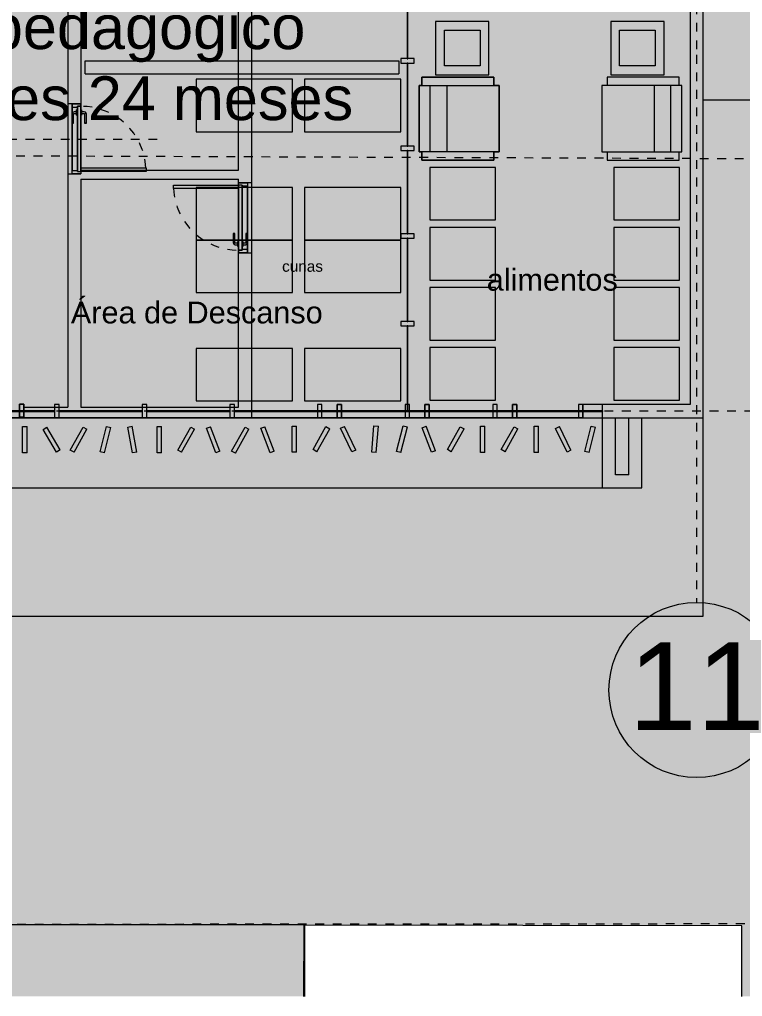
# Model space of a CAD drawing. Header units: metres. Extents: x -11.7 to 73.2, y 41.7 to 99.3.
# Drawn here: x 46.66 to 54.91, y 41.66 to 52.81 of the extents above; entities that cross this region are included whole.
import ezdxf

# ---------------------------------------------------------------- set-up
doc = ezdxf.new("R2010")
doc.units = ezdxf.units.M
for name, pattern in [('Dash dot', [0.015875, 0.00635, -0.004763, 0, -0.004763]), ('LineaDiscontinua-1_5mm', [0.003, 0.0015, -0.0015]), ('LíneaDeRejilla', [0.021, 0.012, -0.003, 0.003, -0.003]), ('Oculto', [0.006, 0.004, -0.002]), ('Overhead', [0.004, 0.0025, -0.0015])]:
    doc.linetypes.add(name, pattern=pattern)
for name, color, linetype, lineweight in [('A-DETL', 3, 'Continuous', 5), ('A-DETL-3', 151, 'Continuous', 5), ('A-DETL-GENF', 92, 'Continuous', 5), ('A-DETL-LNOC', 90, 'Oculto', 5), ('A-FLOR-PROY', 1, 'Overhead', 5), ('A-GLAZ-CURT', 52, 'Continuous', 9), ('A-GLAZ-CWMG', 51, 'Continuous', 13), ('A-MURO', 113, 'Continuous', 9), ('A-MURO-ACHU', 111, 'Continuous', 9), ('A-PISO', 51, 'Continuous', 9), ('A-PISO-ACHU', 8, 'Continuous', 9), ('A-PUER', 31, 'Continuous', 5), ('A-PUER-MARC', 31, 'Continuous', 5), ('A-TEXT-NOTA', 2, 'Continuous', 5), ('A-VENT-CORT', 52, 'Continuous', 5), ('A-VENT-CORT-MARC', 51, 'Continuous', 5), ('A-WALL', 113, 'Continuous', 18), ('I-MOBI', 30, 'Continuous', 5), ('S-REJI', 1, 'Continuous', 5), ('S-REJI-IDEN', 1, 'Continuous', 5)]:
    doc.layers.add(name, color=color, linetype=linetype, lineweight=lineweight)
doc.styles.add('Arial', font='arial.ttf', dxfattribs={"height": 0.5})
doc.styles.add('Arial_2', font='arial.ttf', dxfattribs={"height": 1})
doc.styles.add('Arial_3', font='arial.ttf', dxfattribs={"height": 0.25})
doc.styles.add('Arial_6', font='arial.ttf', dxfattribs={"height": 0.125})

# ---------------------------------------------------------------- blocks, each defined once
blk = doc.blocks.new('Puerta-Batiente-HojaLisa - 800x2200-1043135-Nivel 1')
at = {"layer": 'A-PUER'}
for p, q in [((0.372, -0.035), (-0.372, -0.035)), ((-0.372, -0.035), (-0.372, -0.035)), ((-0.372, -0.035), (0.372, -0.035)), ((-0.372, -0.035), (-0.372, -0.075)), ((-0.372, -0.035), (-0.372, -0.075)), ((-0.372, -0.819), (-0.372, -0.075)), ((-0.372, -0.075), (-0.332, -0.075)), ((0.372, -0.075), (-0.372, -0.075)), ((-0.372, -0.075), (-0.372, -0.075)), ((-0.372, -0.075), (0.372, -0.075)), ((-0.332, -0.075), (-0.332, -0.819)), ((0.372, -0.035), (0.372, -0.035)), ((0.372, -0.075), (0.372, -0.035)), ((0.372, -0.035), (0.372, -0.075)), ((0.372, -0.075), (0.372, -0.075)), ((-0.332, -0.819), (-0.372, -0.819))]:
    blk.add_line(p, q, dxfattribs=at)
at = {"layer": 'A-PUER', "linetype": 'LineaDiscontinua-1_5mm'}
blk.add_arc((-0.372, -0.075), 0.744, 273.0819, 0, dxfattribs=at)
at = {"layer": 'A-PUER-MARC'}
for p, q in [((-0.4, -0.075), (-0.4, 0.025)), ((-0.4, 0.025), (-0.36, 0.025)), ((-0.4, -0.075), (-0.4, 0.025)), ((-0.4, 0.025), (-0.4, 0.025)), ((-0.4, 0.025), (0.4, 0.025)), ((-0.36, 0.025), (-0.36, -0.035)), ((-0.36, 0.025), (-0.36, 0.025)), ((-0.36, 0.025), (-0.36, -0.035)), ((0.36, 0.025), (-0.36, 0.025)), ((0.36, -0.035), (0.36, 0.025)), ((0.4, 0.025), (0.36, 0.025)), ((0.36, 0.025), (0.36, 0.025)), ((0.36, -0.035), (0.36, 0.025)), ((0.4, 0.025), (0.4, 0.025)), ((0.4, 0.025), (0.4, -0.075)), ((0.4, 0.025), (0.4, -0.075)), ((-0.372, -0.075), (-0.4, -0.075)), ((-0.4, -0.075), (-0.4, -0.075)), ((0.4, -0.075), (-0.4, -0.075)), ((-0.36, -0.035), (-0.372, -0.035)), ((-0.372, -0.035), (-0.372, -0.075)), ((-0.372, -0.035), (-0.372, -0.035)), ((-0.372, -0.035), (-0.372, -0.075)), ((0.372, -0.035), (-0.372, -0.035)), ((-0.372, -0.075), (-0.372, -0.075)), ((-0.372, -0.075), (0.372, -0.075)), ((-0.36, -0.035), (-0.36, -0.035)), ((-0.36, -0.035), (0.36, -0.035)), ((0.36, -0.035), (0.36, -0.035)), ((0.36, -0.035), (0.372, -0.035)), ((0.372, -0.035), (0.372, -0.035)), ((0.372, -0.035), (0.372, -0.075)), ((0.372, -0.075), (0.372, -0.035)), ((0.372, -0.075), (0.372, -0.075)), ((0.372, -0.075), (0.4, -0.075)), ((0.4, -0.075), (0.4, -0.075))]:
    blk.add_line(p, q, dxfattribs=at)
blk = doc.blocks.new('Manija-Horizontal-SinCerradura - 120-1041475-Nivel 1')
at = {"layer": 'A-PUER'}
for p, q in [((0.12, 0.008), (0.12, 0)), ((0.12, 0.008), (0.18, 0.008)), ((0.18, 0.008), (0.12, 0.008)), ((0.12, 0), (0.18, 0)), ((0.18, 0), (0.12, 0)), ((0.14, 0.038), (0.14, 0.008)), ((0.14, 0.008), (0.16, 0.008)), ((0.16, 0.008), (0.14, 0.008)), ((0.16, 0.008), (0.16, 0.038)), ((0.27, 0.063), (0.165, 0.063)), ((0.165, 0.043), (0.27, 0.043)), ((0.18, 0), (0.18, 0.008)), ((0.27, 0.063), (0.27, 0.043)), ((0.27, 0.043), (0.27, 0.063))]:
    blk.add_line(p, q, dxfattribs=at)
at = {"layer": 'A-PUER', "flags": 128}
for points in [[(0.165, 0.063), (0.144, 0.052), (0.14, 0.038)], [(0.16, 0.038), (0.162, 0.042), (0.165, 0.043)]]:
    blk.add_lwpolyline(points, dxfattribs=at)
blk = doc.blocks.new('Manija-Horizontal-SinCerradura - 120-1041476-Nivel 1')
at = {"layer": 'A-PUER'}
for p, q in [((0.12, 0), (0.12, -0.008)), ((0.12, 0), (0.18, 0)), ((0.18, 0), (0.12, 0)), ((0.18, -0.008), (0.18, 0)), ((0.12, -0.008), (0.18, -0.008)), ((0.18, -0.008), (0.12, -0.008)), ((0.14, -0.008), (0.14, -0.038)), ((0.14, -0.008), (0.16, -0.008)), ((0.16, -0.008), (0.14, -0.008)), ((0.16, -0.038), (0.16, -0.008)), ((0.27, -0.043), (0.165, -0.043)), ((0.165, -0.063), (0.27, -0.063)), ((0.27, -0.063), (0.27, -0.043)), ((0.27, -0.043), (0.27, -0.063))]:
    blk.add_line(p, q, dxfattribs=at)
at = {"layer": 'A-PUER', "flags": 128}
for points in [[(0.14, -0.038), (0.151, -0.059), (0.165, -0.063)], [(0.165, -0.043), (0.161, -0.041), (0.16, -0.038)]]:
    blk.add_lwpolyline(points, dxfattribs=at)
blk = doc.blocks.new('Montante rectangular - 50x150-1351389-Nivel 1')
at = {"layer": 'A-VENT-CORT-MARC'}
for p, q in [((-0.05, -0.075), (-0.05, 0.075)), ((-0.05, 0.075), (0, 0.075)), ((-0.05, 0.075), (-0.05, 0.075)), ((0, 0.075), (0, -0.075)), ((0, 0.075), (0, 0.075)), ((0, -0.075), (-0.05, -0.075)), ((-0.05, -0.075), (-0.05, -0.075)), ((0, -0.075), (0, -0.075))]:
    blk.add_line(p, q, dxfattribs=at)
blk = doc.blocks.new('Montante rectangular - 50x150-1489526-Nivel 1')
at = {"layer": 'A-VENT-CORT-MARC'}
for p, q in [((0, 0.075), (-0.05, 0.075)), ((-0.05, 0.075), (-0.05, -0.075)), ((-0.05, 0.075), (-0.05, 0.075)), ((0, -0.075), (0, 0.075)), ((0, 0.075), (0, 0.075)), ((-0.05, -0.075), (0, -0.075)), ((-0.05, -0.075), (-0.05, -0.075)), ((0, -0.075), (0, -0.075))]:
    blk.add_line(p, q, dxfattribs=at)
blk = doc.blocks.new('Panel de sistema - Vidrio-10-1351319-Nivel 1')
at = {"layer": 'A-VENT-CORT'}
for p, q in [((-0.4875, 0.005), (-0.4875, 0.005)), ((-0.4875, 0.005), (0.4875, 0.005)), ((0.4875, 0.005), (-0.4875, 0.005)), ((-0.4875, -0.005), (-0.4875, 0.005)), ((-0.4875, 0.005), (-0.4875, -0.005)), ((0.4875, 0.005), (0.4875, 0.005)), ((0.4875, 0.005), (0.4875, -0.005)), ((0.4875, 0.005), (0.4875, -0.005)), ((-0.4875, -0.005), (0.4875, -0.005)), ((0.4875, -0.005), (-0.4875, -0.005)), ((-0.4875, -0.005), (-0.4875, -0.005)), ((0.4875, -0.005), (0.4875, -0.005))]:
    blk.add_line(p, q, dxfattribs=at)
blk = doc.blocks.new('Panel de sistema - Vidrio-10-1115117-Nivel 1')
at = {"layer": 'A-VENT-CORT'}
for p, q in [((-0.475, 0.005), (-0.475, 0.005)), ((-0.475, 0.005), (0.475, 0.005)), ((0.475, 0.005), (-0.475, 0.005)), ((-0.475, -0.005), (-0.475, 0.005)), ((-0.475, 0.005), (-0.475, -0.005)), ((0.475, 0.005), (0.475, 0.005)), ((0.475, 0.005), (0.475, -0.005)), ((0.475, 0.005), (0.475, -0.005)), ((-0.475, -0.005), (0.475, -0.005)), ((0.475, -0.005), (-0.475, -0.005)), ((-0.475, -0.005), (-0.475, -0.005)), ((0.475, -0.005), (0.475, -0.005))]:
    blk.add_line(p, q, dxfattribs=at)
blk = doc.blocks.new('Panel de sistema - Vidrio-10-1351320-Nivel 1')
at = {"layer": 'A-VENT-CORT'}
for p, q in [((-0.4875, 0.005), (-0.4875, 0.005)), ((-0.4875, 0.005), (0.4875, 0.005)), ((0.4875, 0.005), (-0.4875, 0.005)), ((-0.4875, -0.005), (-0.4875, 0.005)), ((-0.4875, 0.005), (-0.4875, -0.005)), ((0.4875, 0.005), (0.4875, 0.005)), ((0.4875, 0.005), (0.4875, -0.005)), ((0.4875, 0.005), (0.4875, -0.005)), ((-0.4875, -0.005), (0.4875, -0.005)), ((0.4875, -0.005), (-0.4875, -0.005)), ((-0.4875, -0.005), (-0.4875, -0.005)), ((0.4875, -0.005), (0.4875, -0.005))]:
    blk.add_line(p, q, dxfattribs=at)
blk = doc.blocks.new('Panel de sistema - Vidrio-10-1289963-Nivel 1')
at = {"layer": 'A-VENT-CORT'}
for p, q in [((-0.475, 0.005), (-0.475, 0.005)), ((-0.475, 0.005), (0.475, 0.005)), ((0.475, 0.005), (-0.475, 0.005)), ((-0.475, -0.005), (-0.475, 0.005)), ((-0.475, 0.005), (-0.475, -0.005)), ((0.475, 0.005), (0.475, 0.005)), ((0.475, 0.005), (0.475, -0.005)), ((0.475, 0.005), (0.475, -0.005)), ((-0.475, -0.005), (0.475, -0.005)), ((0.475, -0.005), (-0.475, -0.005)), ((-0.475, -0.005), (-0.475, -0.005)), ((0.475, -0.005), (0.475, -0.005))]:
    blk.add_line(p, q, dxfattribs=at)
blk = doc.blocks.new('Montante rectangular - 50x150-1351317-Nivel 1')
at = {"layer": 'A-VENT-CORT-MARC'}
for p, q in [((-0.025, -0.075), (-0.025, 0.075)), ((-0.025, 0.075), (0.025, 0.075)), ((-0.025, 0.075), (-0.025, 0.075)), ((0.025, 0.075), (0.025, -0.075)), ((0.025, 0.075), (0.025, 0.075)), ((0.025, -0.075), (-0.025, -0.075)), ((-0.025, -0.075), (-0.025, -0.075)), ((0.025, -0.075), (0.025, -0.075))]:
    blk.add_line(p, q, dxfattribs=at)
blk = doc.blocks.new('Montante rectangular - 50x150-1351318-Nivel 1')
at = {"layer": 'A-VENT-CORT-MARC'}
for p, q in [((0.025, 0.075), (-0.025, 0.075)), ((-0.025, 0.075), (-0.025, -0.075)), ((-0.025, 0.075), (-0.025, 0.075)), ((0.025, -0.075), (0.025, 0.075)), ((0.025, 0.075), (0.025, 0.075)), ((-0.025, -0.075), (0.025, -0.075)), ((-0.025, -0.075), (-0.025, -0.075)), ((0.025, -0.075), (0.025, -0.075))]:
    blk.add_line(p, q, dxfattribs=at)
blk = doc.blocks.new('Panel de sistema - Vidrio-10-V23-Nivel 1')
at = {"layer": 'A-GLAZ-CURT'}
for p, q in [((0.463, 0.005), (-0.463, 0.005)), ((-0.463, 0.005), (-0.463, -0.005)), ((0.463, -0.005), (0.463, 0.005)), ((-0.463, -0.005), (0.463, -0.005))]:
    blk.add_line(p, q, dxfattribs=at)
at = {"layer": 'A-VENT-CORT'}
for p, q in [((-0.463, 0.005), (-0.463, 0.005)), ((0.463, 0.005), (0.463, 0.005)), ((-0.463, -0.005), (-0.463, -0.005)), ((0.463, -0.005), (0.463, -0.005))]:
    blk.add_line(p, q, dxfattribs=at)
blk = doc.blocks.new('Panel de sistema - Vidrio-10-1633758-Nivel 1')
at = {"layer": 'A-GLAZ-CURT'}
for p, q in [((0.475, 0.005), (-0.475, 0.005)), ((-0.475, 0.005), (-0.475, -0.005)), ((0.475, -0.005), (0.475, 0.005)), ((-0.475, -0.005), (0.475, -0.005))]:
    blk.add_line(p, q, dxfattribs=at)
at = {"layer": 'A-VENT-CORT'}
for p, q in [((-0.475, 0.005), (-0.475, 0.005)), ((0.475, 0.005), (0.475, 0.005)), ((-0.475, -0.005), (-0.475, -0.005)), ((0.475, -0.005), (0.475, -0.005))]:
    blk.add_line(p, q, dxfattribs=at)
blk = doc.blocks.new('Montante rectangular - 50x150-V8-Nivel 1')
at = {"layer": 'A-GLAZ-CWMG'}
for p, q in [((-0.025, 0.075), (0.025, 0.075)), ((-0.025, -0.075), (-0.025, 0.075)), ((0.025, 0.075), (0.025, -0.075)), ((0.025, -0.075), (-0.025, -0.075))]:
    blk.add_line(p, q, dxfattribs=at)
at = {"layer": 'A-VENT-CORT-MARC'}
for p, q in [((-0.025, 0.075), (-0.025, 0.075)), ((0.025, 0.075), (0.025, 0.075)), ((-0.025, -0.075), (-0.025, -0.075)), ((0.025, -0.075), (0.025, -0.075))]:
    blk.add_line(p, q, dxfattribs=at)
blk = doc.blocks.new('Montante rectangular - 50x150-V25-Nivel 1')
at = {"layer": 'A-GLAZ-CWMG'}
for p, q in [((0, 0.075), (-0.05, 0.075)), ((-0.05, 0.075), (-0.05, -0.075)), ((0, -0.075), (0, 0.075)), ((-0.05, -0.075), (0, -0.075))]:
    blk.add_line(p, q, dxfattribs=at)
at = {"layer": 'A-VENT-CORT-MARC'}
for p, q in [((-0.05, 0.075), (-0.05, 0.075)), ((0, 0.075), (0, 0.075)), ((-0.05, -0.075), (-0.05, -0.075)), ((0, -0.075), (0, -0.075))]:
    blk.add_line(p, q, dxfattribs=at)
blk = doc.blocks.new('Panel de sistema - Vidrio-10-1717792-Nivel 1')
at = {"layer": 'A-GLAZ-CURT'}
for p, q in [((0.4875, 0.005), (-0.4875, 0.005)), ((-0.4875, 0.005), (-0.4875, -0.005)), ((0.4875, -0.005), (0.4875, 0.005)), ((-0.4875, -0.005), (0.4875, -0.005))]:
    blk.add_line(p, q, dxfattribs=at)
at = {"layer": 'A-VENT-CORT'}
for p, q in [((-0.4875, 0.005), (-0.4875, 0.005)), ((0.4875, 0.005), (0.4875, 0.005)), ((-0.4875, -0.005), (-0.4875, -0.005)), ((0.4875, -0.005), (0.4875, -0.005))]:
    blk.add_line(p, q, dxfattribs=at)
blk = doc.blocks.new('Panel de sistema - Vidrio-10-1726964-Nivel 1')
at = {"layer": 'A-GLAZ-CURT'}
for p, q in [((0.475, 0.005), (-0.475, 0.005)), ((-0.475, 0.005), (-0.475, -0.005)), ((0.475, -0.005), (0.475, 0.005)), ((-0.475, -0.005), (0.475, -0.005))]:
    blk.add_line(p, q, dxfattribs=at)
at = {"layer": 'A-VENT-CORT'}
for p, q in [((-0.475, 0.005), (-0.475, 0.005)), ((0.475, 0.005), (0.475, 0.005)), ((-0.475, -0.005), (-0.475, -0.005)), ((0.475, -0.005), (0.475, -0.005))]:
    blk.add_line(p, q, dxfattribs=at)
blk = doc.blocks.new('Panel de sistema - Vidrio-10-1717812-Nivel 1')
at = {"layer": 'A-GLAZ-CURT'}
for p, q in [((0.475, 0.005), (-0.475, 0.005)), ((-0.475, 0.005), (-0.475, -0.005)), ((0.475, -0.005), (0.475, 0.005)), ((-0.475, -0.005), (0.475, -0.005))]:
    blk.add_line(p, q, dxfattribs=at)
at = {"layer": 'A-VENT-CORT'}
for p, q in [((-0.475, 0.005), (-0.475, 0.005)), ((0.475, 0.005), (0.475, 0.005)), ((-0.475, -0.005), (-0.475, -0.005)), ((0.475, -0.005), (0.475, -0.005))]:
    blk.add_line(p, q, dxfattribs=at)
blk = doc.blocks.new('Montante rectangular - 50x150-1717739-Nivel 1')
at = {"layer": 'A-GLAZ-CWMG'}
for p, q in [((-0.025, 0.075), (0.025, 0.075)), ((-0.025, -0.075), (-0.025, 0.075)), ((0.025, 0.075), (0.025, -0.075)), ((0.025, -0.075), (-0.025, -0.075))]:
    blk.add_line(p, q, dxfattribs=at)
at = {"layer": 'A-VENT-CORT-MARC'}
for p, q in [((-0.025, 0.075), (-0.025, 0.075)), ((0.025, 0.075), (0.025, 0.075)), ((-0.025, -0.075), (-0.025, -0.075)), ((0.025, -0.075), (0.025, -0.075))]:
    blk.add_line(p, q, dxfattribs=at)
blk = doc.blocks.new('M_Table-Coffee - 0610 x 0610 x 0610mm-1730185-Nivel 1')
at = {"layer": 'I-MOBI'}
for p, q in [((0.323, 0.4), (-0.287, 0.4)), ((-0.287, 0.4), (-0.287, -0.21)), ((0.323, -0.21), (0.323, 0.4)), ((-0.185, -0.108), (-0.185, 0.299)), ((-0.185, 0.299), (0.222, 0.299)), ((0.222, 0.299), (0.222, -0.108)), ((0.222, -0.108), (-0.185, -0.108)), ((-0.287, -0.21), (0.323, -0.21))]:
    blk.add_line(p, q, dxfattribs=at)
blk = doc.blocks.new('PoltronaTipo02-Planta - PoltronaTipo02-Planta-950186-Nivel 1')
at = {"layer": 'A-DETL-GENF'}
for p, q in [((0.379, 0.458), (-0.379, 0.458)), ((-0.379, 0.458), (-0.379, 0.426)), ((0.379, 0.458), (-0.379, 0.458)), ((-0.379, 0.458), (-0.379, -0.458)), ((0.379, 0.426), (0.379, 0.458)), ((0.379, -0.458), (0.379, 0.458)), ((-0.379, 0.426), (-0.474, 0.426)), ((-0.474, 0.426), (-0.474, -0.395)), ((-0.379, 0.426), (-0.474, 0.426)), ((-0.474, 0.426), (-0.474, -0.395)), ((0.474, 0.426), (0.379, 0.426)), ((0.474, 0.426), (0.379, 0.426)), ((0.474, -0.395), (0.474, 0.426)), ((0.474, -0.395), (0.474, 0.426)), ((0.379, 0.332), (-0.379, 0.332)), ((-0.379, 0.142), (0.379, 0.142)), ((-0.474, -0.395), (-0.379, -0.395)), ((-0.474, -0.395), (-0.379, -0.395)), ((-0.379, -0.395), (-0.379, -0.458)), ((0.379, -0.458), (0.379, -0.395)), ((0.379, -0.395), (0.474, -0.395)), ((0.379, -0.395), (0.474, -0.395)), ((-0.379, -0.458), (0.379, -0.458)), ((-0.379, -0.458), (0.379, -0.458))]:
    blk.add_line(p, q, dxfattribs=at)
blk = doc.blocks.new('PoltronaTipo02-Planta - PoltronaTipo02-Planta-1728848-Nivel 1')
at = {"layer": 'A-DETL-GENF'}
for p, q in [((0.379, 0.458), (-0.379, 0.458)), ((-0.379, 0.458), (-0.379, 0.395)), ((-0.379, -0.458), (-0.379, 0.458)), ((-0.379, 0.458), (0.379, 0.458)), ((0.379, 0.395), (0.379, 0.458)), ((0.379, 0.458), (0.379, -0.458)), ((-0.379, 0.395), (-0.474, 0.395)), ((-0.474, 0.395), (-0.474, -0.426)), ((-0.474, -0.426), (-0.474, 0.395)), ((-0.474, 0.395), (-0.379, 0.395)), ((0.474, 0.395), (0.379, 0.395)), ((0.379, 0.395), (0.474, 0.395)), ((0.474, -0.426), (0.474, 0.395)), ((0.474, 0.395), (0.474, -0.426)), ((-0.379, -0.142), (0.379, -0.142)), ((0.379, -0.332), (-0.379, -0.332)), ((-0.474, -0.426), (-0.379, -0.426)), ((-0.379, -0.426), (-0.474, -0.426)), ((-0.379, -0.426), (-0.379, -0.458)), ((0.379, -0.458), (0.379, -0.426)), ((0.379, -0.426), (0.474, -0.426)), ((0.474, -0.426), (0.379, -0.426)), ((-0.379, -0.458), (0.379, -0.458)), ((0.379, -0.458), (-0.379, -0.458))]:
    blk.add_line(p, q, dxfattribs=at)
blk = doc.blocks.new('Grid - 4mm-563819-Nivel 1')
at = {"layer": 'S-REJI-IDEN'}
blk.add_circle((0, 0), 0.004, dxfattribs=at)

msp = doc.modelspace()

# ---------------------------------------------------------------- hatches: boundary and pattern name
at = {"layer": 'A-DETL-GENF'}
for color, points in [(7, [(54.461, 48.342), (54.461, 48.267), (42.076, 48.267), (42.076, 55.917), (54.461, 55.917)]), (7, [(49.775, 52.132), (49.775, 51.532), (48.675, 51.532), (48.675, 52.132)]), (7, [(51.012, 52.132), (51.012, 51.532), (49.912, 51.532), (49.912, 52.132)]), (31, [(51.342, 51.125), (52.092, 51.125), (52.092, 50.525), (51.342, 50.525)]), (31, [(53.442, 51.125), (54.192, 51.125), (54.192, 50.525), (53.442, 50.525)]), (7, [(49.775, 50.896), (49.775, 50.296), (48.675, 50.296), (48.675, 50.896)]), (7, [(51.012, 50.896), (51.012, 50.296), (49.912, 50.296), (49.912, 50.896)]), (31, [(51.342, 50.439), (52.092, 50.439), (52.092, 49.839), (51.342, 49.839)]), (31, [(53.442, 50.439), (54.192, 50.439), (54.192, 49.839), (53.442, 49.839)]), (7, [(49.775, 50.296), (49.775, 49.696), (48.675, 49.696), (48.675, 50.296)]), (7, [(51.012, 50.296), (51.012, 49.696), (49.912, 49.696), (49.912, 50.296)]), (31, [(51.342, 49.754), (52.092, 49.754), (52.092, 49.154), (51.342, 49.154)]), (31, [(53.442, 49.754), (54.192, 49.754), (54.192, 49.154), (53.442, 49.154)]), (7, [(49.775, 49.059), (49.775, 48.459), (48.675, 48.459), (48.675, 49.059)]), (7, [(51.012, 49.059), (51.012, 48.459), (49.912, 48.459), (49.912, 49.059)]), (31, [(51.342, 49.068), (52.092, 49.068), (52.092, 48.468), (51.342, 48.468)]), (31, [(53.442, 49.068), (54.192, 49.068), (54.192, 48.468), (53.442, 48.468)]), (254, [(44.914, 42.48), (49.914, 42.48), (49.914, 41.66), (44.914, 41.66)])]:
    msp.add_hatch(color=color, dxfattribs=at).paths.add_polyline_path(points, flags=0)
at = {"layer": 'A-MURO-ACHU', "lineweight": 5}
for points in [[(54.311, 55.767), (54.461, 55.767), (54.461, 48.267), (54.311, 48.267), (54.311, 48.417)], [(53.087, 48.267), (53.087, 48.417), (54.311, 48.417), (54.311, 48.267)]]:
    msp.add_hatch(color=256, dxfattribs=at).paths.add_polyline_path(points, flags=0)
at = {"layer": 'A-PISO-ACHU', "lineweight": 5}
h = msp.add_hatch(color=256, dxfattribs=at)
edge = h.paths.add_edge_path(flags=0)
edge.add_line((-11.744, 67.478), (-11.744, 68.992))
edge.add_line((-11.744, 68.992), (20.68, 87.24))
edge.add_line((20.68, 87.24), (42.763, 99.321))
edge.add_line((42.763, 99.321), (49.014, 99.321))
edge.add_line((49.014, 99.321), (22.136, 84.617))
edge.add_line((22.136, 84.617), (-8.422, 67.419))
edge.add_arc((-9.969, 75.372), 8.102, 263.7019, 281.0136, ccw=False)
edge.add_arc((-12.533, 60.522), 7, 76.1603, 83.5347)
h.paths.add_polyline_path([(73.158, 99.321), (73.158, 41.66)], flags=0)
edge = h.paths.add_edge_path(flags=0)
edge.add_line((69.851, 99.321), (73.158, 99.321))
edge.add_line((65.916, 97.168), (69.851, 99.321))
edge = h.paths.add_edge_path(flags=0)
edge.add_line((73.158, 51.904), (73.158, 50.909))
edge.add_line((73.158, 50.909), (67.409, 50.912))
edge.add_line((67.409, 50.912), (67.406, 45.89))
edge.add_arc((67.769, 48.868), 3, 197.8091, 263.0532, ccw=False)
edge.add_line((64.913, 47.95), (64.926, 52.057))
edge.add_arc((67.357, 51.838), 2.44, 138.4696, 174.8617, ccw=False)
edge.add_line((65.53, 53.456), (67.412, 55.146))
edge.add_line((67.412, 55.146), (67.438, 93.14))
edge.add_line((67.438, 93.14), (65.566, 94.511))
edge.add_arc((67.872, 96.43), 3, 186.297, 219.7758, ccw=False)
edge.add_line((64.89, 96.101), (64.89, 96.179))
edge.add_line((64.89, 96.179), (64.884, 98.083))
edge.add_arc((67.871, 97.808), 3, 152.3867, 174.7408, ccw=False)
edge.add_arc((100.814, 69.292), 46.495, 139.7706, 139.9679, ccw=False)
edge.add_line((65.316, 99.321), (73.158, 99.321))
edge.add_line((65.918, 96.156), (65.916, 97.168))
edge.add_arc((67.9, 96.421), 2, 187.6142, 217.5848)
edge.add_line((66.315, 95.202), (68.416, 93.664))
edge.add_line((68.416, 93.664), (68.432, 51.911))
edge.add_line((68.432, 51.911), (73.158, 51.904))
h.paths.add_polyline_path([(20.105, 57.717), (26.684, 61.399), (27.997, 59.062), (49.236, 71.036), (49.236, 57.717)], flags=0)
edge = h.paths.add_edge_path(flags=0)
edge.add_line((-5.712, 46.001), (54.461, 46.001))
edge.add_line((54.461, 46.001), (54.461, 90.902))
edge.add_line((54.461, 90.902), (26.988, 75.873))
edge.add_line((26.988, 75.873), (-6.336, 57.118))
edge.add_arc((5.07, 53.317), 12.023, 127.3503, 161.5712, ccw=False)
edge.add_line((-2.224, 62.875), (25.532, 78.496))
edge.add_line((25.532, 78.496), (55.413, 94.842))
edge.add_arc((56.806, 92.034), 3.135, 2.608, 116.3852, ccw=False)
edge.add_line((59.938, 92.176), (59.934, 86.617))
edge.add_line((59.934, 86.617), (57.431, 79.662))
edge.add_line((57.431, 79.662), (57.411, 49.633))
edge.add_line((57.411, 49.633), (57.408, 44.767))
edge.add_arc((59.408, 44.765), 2, 179.9609, 218.8093)
edge.add_line((57.849, 43.512), (59.338, 41.66))
edge.add_line((59.338, 41.66), (54.903, 41.66))
edge.add_line((54.903, 41.66), (54.904, 42.467))
edge.add_line((54.904, 42.467), (49.904, 42.473))
edge.add_line((49.904, 42.473), (49.903, 41.66))
edge.add_line((49.903, 41.66), (40.86, 41.66))
edge.add_line((40.86, 41.66), (40.849, 42.426))
edge.add_line((40.849, 42.426), (19.669, 42.426))
edge.add_line((19.669, 42.426), (19.663, 41.66))
edge.add_line((19.663, 41.66), (-5.714, 41.66))
edge.add_line((-5.714, 41.66), (-5.712, 46.001))
h = msp.add_hatch(color=256, dxfattribs=at)
h.paths.add_polyline_path([(73.158, 99.321), (73.158, 41.66)], flags=0)
edge = h.paths.add_edge_path(flags=0)
edge.add_line((49.017, 99.321), (73.158, 99.321))
edge.add_line((65.293, 99.321), (73.158, 99.321))
edge.add_arc((100.805, 69.311), 46.495, 139.8002, 140.007)
edge.add_arc((67.844, 97.804), 3, 152.4258, 174.7799)
edge.add_line((64.856, 98.077), (64.862, 96.6))
edge.add_line((64.862, 96.6), (59.465, 93.643))
edge.add_arc((56.782, 92.022), 3.135, 31.1418, 116.4243)
edge.add_line((55.387, 94.829), (25.518, 78.463))
edge.add_line((25.518, 78.463), (-2.228, 62.823))
edge.add_arc((5.073, 53.27), 12.023, 127.3894, 158.5358)
edge.add_arc((-12.535, 60.463), 7, 276.4834, 336.479, ccw=False)
edge.add_line((-11.744, 53.508), (-11.744, 67.418))
edge.add_arc((-12.535, 60.463), 7, 76.1994, 83.5166, ccw=False)
edge.add_arc((-9.982, 75.315), 8.102, 263.741, 281.0527)
edge.add_line((-8.429, 67.363), (22.117, 84.582))
edge.add_line((22.117, 84.582), (49.017, 99.321))
h = msp.add_hatch(color=256, dxfattribs=at)
h.paths.add_polyline_path([(1.889, 47.467), (10.985, 47.467), (10.985, 48.267), (54.461, 48.267), (54.461, 46.001), (-0.727, 46.001)], flags=0)
h.paths.add_polyline_path([(54.482, 90.875), (54.482, 87.45), (-5.467, 53.863), (-1.859, 47.425), (-4.37, 46.023), (-5.685, 46.024), (-5.708, 57.472), (26.928, 75.839)], flags=0)
h = msp.add_hatch(color=256, dxfattribs=at)
h.paths.add_polyline_path([(5.018, 49.016), (5.803, 47.617), (10.835, 47.617), (10.835, 50.902), (9.21, 49.991), (8.624, 51.037)], flags=0)
h.paths.add_polyline_path([(54.311, 87.233), (50.349, 85.012), (52.11, 81.872), (54.311, 83.106)], flags=0)
h.paths.add_polyline_path([(47.963, 73.295), (20.081, 57.667), (44.086, 57.667), (44.086, 68.168), (49.221, 71.063)], flags=0)
h.paths.add_polyline_path([(-5.466, 53.862), (-1.1, 56.31), (-1.628, 57.251), (44.077, 82.871), (44.605, 81.929), (54.461, 87.454), (54.461, 80.756), (54.286, 80.658), (54.286, 77.096), (54.461, 77.194), (54.461, 74.042), (51.062, 72.13), (51.062, 55.917), (54.461, 55.917), (54.461, 48.267), (53.761, 48.267), (53.761, 47.467), (12.141, 47.467), (12.141, 48.267), (10.985, 48.267), (10.985, 47.467), (1.889, 47.467), (2.204, 47.644), (1.324, 49.214), (-1.86, 47.429)], flags=0)
h = msp.add_hatch(color=256, dxfattribs=at)
h.paths.add_polyline_path([(42.061, 55.767), (36.716, 55.767), (36.716, 48.852), (42.061, 48.852)], flags=0)
h.paths.add_polyline_path([(21.784, 60.854), (28.38, 64.552), (24.903, 70.754), (18.307, 67.056)], flags=0)
h.paths.add_polyline_path([(49.161, 73.896), (20.209, 57.667), (49.161, 57.667)], flags=0)
h.paths.add_polyline_path([(-5.465, 53.86), (-1.105, 56.308), (-1.634, 57.246), (-1.235, 57.47), (-1.043, 57.128), (17.916, 67.755), (18.104, 67.418), (44.327, 82.118), (44.474, 81.856), (54.461, 87.454), (54.461, 83.231), (58.001, 83.231), (58.001, 51.892), (54.461, 51.892), (54.461, 48.267), (10.985, 48.267), (10.985, 47.467), (1.889, 47.467), (2.226, 47.656), (1.345, 49.226), (-1.859, 47.427)], flags=0)
msp.add_hatch(color=256, dxfattribs=at).paths.add_polyline_path([(49.914, 41.66), (44.914, 41.66), (44.914, 42.48), (49.914, 42.484)], flags=0)

# ---------------------------------------------------------------- linework, layer by layer
at = {"layer": 'A-DETL', "linetype": 'Dash dot'}
msp.add_line((55.722, 51.22), (-5.904, 51.457), dxfattribs=at)
at = {"layer": 'A-DETL-3'}
for p, q in [((54.461, 48.342), (54.461, 55.917)), ((49.775, 52.132), (48.675, 52.132)), ((48.675, 52.132), (48.675, 51.532)), ((49.775, 51.532), (49.775, 52.132)), ((51.012, 52.132), (49.912, 52.132)), ((49.912, 52.132), (49.912, 51.532)), ((51.012, 51.532), (51.012, 52.132)), ((48.675, 51.532), (49.775, 51.532)), ((49.912, 51.532), (51.012, 51.532)), ((51.342, 51.125), (51.342, 50.525)), ((52.092, 51.125), (51.342, 51.125)), ((52.092, 50.525), (52.092, 51.125)), ((53.442, 51.125), (53.442, 50.525)), ((54.192, 51.125), (53.442, 51.125)), ((54.192, 50.525), (54.192, 51.125)), ((49.775, 50.896), (48.675, 50.896)), ((48.675, 50.896), (48.675, 50.296)), ((49.775, 50.296), (49.775, 50.896)), ((51.012, 50.896), (49.912, 50.896)), ((49.912, 50.896), (49.912, 50.296)), ((51.012, 50.296), (51.012, 50.896)), ((51.342, 50.525), (52.092, 50.525)), ((53.442, 50.525), (54.192, 50.525)), ((51.342, 50.439), (51.342, 49.839)), ((52.092, 50.439), (51.342, 50.439)), ((52.092, 49.839), (52.092, 50.439)), ((53.442, 50.439), (53.442, 49.839)), ((54.192, 50.439), (53.442, 50.439)), ((54.192, 49.839), (54.192, 50.439)), ((49.775, 50.296), (48.675, 50.296)), ((48.675, 50.296), (48.675, 49.696)), ((48.675, 50.296), (49.775, 50.296)), ((49.775, 49.696), (49.775, 50.296)), ((51.012, 50.296), (49.912, 50.296)), ((49.912, 50.296), (49.912, 49.696)), ((49.912, 50.296), (51.012, 50.296)), ((51.012, 49.696), (51.012, 50.296)), ((51.342, 49.839), (52.092, 49.839)), ((51.342, 49.754), (51.342, 49.154)), ((52.092, 49.754), (51.342, 49.754)), ((52.092, 49.154), (52.092, 49.754)), ((53.442, 49.839), (54.192, 49.839)), ((53.442, 49.754), (53.442, 49.154)), ((54.192, 49.754), (53.442, 49.754)), ((54.192, 49.154), (54.192, 49.754)), ((48.675, 49.696), (49.775, 49.696)), ((49.912, 49.696), (51.012, 49.696)), ((51.342, 49.154), (52.092, 49.154)), ((53.442, 49.154), (54.192, 49.154)), ((49.775, 49.059), (48.675, 49.059)), ((48.675, 49.059), (48.675, 48.459)), ((49.775, 48.459), (49.775, 49.059)), ((51.012, 49.059), (49.912, 49.059)), ((49.912, 49.059), (49.912, 48.459)), ((51.012, 48.459), (51.012, 49.059)), ((51.342, 49.068), (51.342, 48.468)), ((52.092, 49.068), (51.342, 49.068)), ((52.092, 48.468), (52.092, 49.068)), ((53.442, 49.068), (53.442, 48.468)), ((54.192, 49.068), (53.442, 49.068)), ((54.192, 48.468), (54.192, 49.068)), ((48.675, 48.459), (49.775, 48.459)), ((49.912, 48.459), (51.012, 48.459)), ((51.342, 48.468), (52.092, 48.468)), ((53.442, 48.468), (54.192, 48.468)), ((54.461, 48.267), (54.461, 48.342)), ((42.076, 48.267), (54.461, 48.267)), ((49.914, 42.48), (44.914, 42.48)), ((49.914, 41.66), (49.914, 42.48))]:
    msp.add_line(p, q, dxfattribs=at)
at = {"layer": 'A-DETL-LNOC'}
for p, q in [((48.231, 51.442), (42.141, 51.442)), ((58.735, 42.491), (19.697, 42.464))]:
    msp.add_line(p, q, dxfattribs=at)
at = {"layer": 'A-FLOR-PROY'}
for p, q in [((53.761, 47.467), (53.761, 48.267)), ((12.141, 47.467), (53.761, 47.467))]:
    msp.add_line(p, q, dxfattribs=at)
at = {"layer": 'A-MURO'}
for p, q in [((47.211, 53.817), (47.211, 48.387)), ((49.311, 48.267), (49.311, 53.817)), ((47.361, 53.717), (47.361, 51.051)), ((49.161, 51.092), (49.161, 53.717)), ((47.412, 52.342), (50.987, 52.342)), ((47.412, 52.192), (47.412, 52.342)), ((50.987, 52.342), (50.987, 52.192)), ((47.412, 52.192), (50.987, 52.192)), ((47.361, 51.851), (47.211, 51.851)), ((47.361, 51.092), (49.161, 51.092)), ((47.211, 51.051), (47.361, 51.051)), ((47.361, 50.992), (49.161, 50.992)), ((47.361, 50.992), (47.361, 48.387)), ((49.161, 48.387), (49.161, 50.992)), ((49.311, 50.951), (49.161, 50.951)), ((49.161, 50.151), (49.311, 50.151)), ((53.311, 47.467), (53.311, 48.417)), ((46.716, 48.387), (47.211, 48.387)), ((46.716, 48.267), (46.716, 48.387)), ((47.361, 48.387), (49.161, 48.387)), ((53.461, 47.617), (53.461, 48.267)), ((53.611, 47.617), (53.611, 48.267)), ((53.761, 47.467), (53.761, 48.267)), ((46.697, 47.867), (46.697, 48.167)), ((46.697, 48.167), (46.747, 48.167)), ((46.747, 47.867), (46.747, 48.167)), ((46.93, 48.133), (46.973, 48.159)), ((47.083, 47.875), (46.93, 48.133)), ((47.126, 47.901), (46.973, 48.159)), ((47.24, 47.898), (47.387, 48.16)), ((47.284, 47.874), (47.43, 48.136)), ((47.387, 48.16), (47.43, 48.136)), ((47.581, 47.878), (47.655, 48.168)), ((47.629, 47.865), (47.703, 48.156)), ((47.655, 48.168), (47.703, 48.156)), ((47.897, 48.16), (47.946, 48.17)), ((47.952, 47.865), (47.897, 48.16)), ((48.001, 47.875), (47.946, 48.17)), ((48.23, 47.866), (48.231, 48.166)), ((48.231, 48.166), (48.281, 48.166)), ((48.28, 47.866), (48.281, 48.166)), ((48.467, 47.898), (48.614, 48.159)), ((48.511, 47.873), (48.657, 48.135)), ((48.614, 48.159), (48.657, 48.135)), ((48.793, 48.148), (48.839, 48.165)), ((48.899, 47.867), (48.793, 48.148)), ((48.945, 47.885), (48.839, 48.165)), ((49.08, 47.886), (49.234, 48.159)), ((49.124, 47.862), (49.277, 48.135)), ((49.234, 48.159), (49.277, 48.135)), ((49.413, 48.148), (49.459, 48.165)), ((49.519, 47.867), (49.413, 48.148)), ((49.565, 47.885), (49.459, 48.165)), ((49.773, 47.873), (49.773, 48.173)), ((49.773, 48.173), (49.823, 48.173)), ((49.823, 47.873), (49.823, 48.173)), ((50.01, 47.905), (50.156, 48.166)), ((50.053, 47.88), (50.2, 48.142)), ((50.156, 48.166), (50.2, 48.142)), ((50.324, 48.147), (50.369, 48.169)), ((50.454, 47.877), (50.324, 48.147)), ((50.499, 47.899), (50.369, 48.169)), ((50.682, 47.875), (50.705, 48.174)), ((50.705, 48.174), (50.755, 48.17)), ((50.732, 47.871), (50.755, 48.17)), ((50.964, 47.883), (51.038, 48.174)), ((51.012, 47.871), (51.086, 48.162)), ((51.038, 48.174), (51.086, 48.162)), ((51.256, 48.154), (51.302, 48.172)), ((51.362, 47.873), (51.256, 48.154)), ((51.408, 47.891), (51.302, 48.172)), ((51.543, 47.904), (51.69, 48.165)), ((51.587, 47.879), (51.734, 48.141)), ((51.69, 48.165), (51.734, 48.141)), ((51.92, 47.872), (51.921, 48.172)), ((51.921, 48.172), (51.971, 48.172)), ((51.97, 47.872), (51.971, 48.172)), ((52.157, 47.903), (52.304, 48.165)), ((52.201, 47.879), (52.347, 48.14)), ((52.304, 48.165), (52.347, 48.14)), ((52.534, 47.872), (52.534, 48.172)), ((52.534, 48.172), (52.584, 48.172)), ((52.584, 47.872), (52.584, 48.172)), ((52.778, 48.146), (52.823, 48.168)), ((52.908, 47.876), (52.778, 48.146)), ((52.953, 47.897), (52.823, 48.168)), ((53.111, 47.882), (53.185, 48.173)), ((53.16, 47.87), (53.234, 48.16)), ((53.185, 48.173), (53.234, 48.16)), ((46.747, 47.867), (46.697, 47.867)), ((47.126, 47.901), (47.083, 47.875)), ((47.284, 47.874), (47.24, 47.898)), ((47.629, 47.865), (47.581, 47.878)), ((48.001, 47.875), (47.952, 47.865)), ((48.28, 47.866), (48.23, 47.866)), ((48.511, 47.873), (48.467, 47.898)), ((48.945, 47.885), (48.899, 47.867)), ((49.124, 47.862), (49.08, 47.886)), ((49.565, 47.885), (49.519, 47.867)), ((49.823, 47.873), (49.773, 47.873)), ((50.053, 47.88), (50.01, 47.905)), ((50.499, 47.899), (50.454, 47.877)), ((50.732, 47.871), (50.682, 47.875)), ((51.012, 47.871), (50.964, 47.883)), ((51.408, 47.891), (51.362, 47.873)), ((51.587, 47.879), (51.543, 47.904)), ((51.97, 47.872), (51.92, 47.872)), ((52.201, 47.879), (52.157, 47.903)), ((52.584, 47.872), (52.534, 47.872)), ((52.953, 47.897), (52.908, 47.876)), ((53.16, 47.87), (53.111, 47.882)), ((53.611, 47.617), (53.461, 47.617))]:
    msp.add_line(p, q, dxfattribs=at)
at = {"layer": 'A-PISO'}
for p, q in [((54.461, 46.001), (54.461, 90.902)), ((58.001, 51.892), (54.461, 51.892)), ((53.087, 48.267), (10.835, 48.267)), ((12.141, 47.467), (53.761, 47.467)), ((-5.712, 46.001), (54.461, 46.001)), ((44.914, 42.48), (49.914, 42.484)), ((49.904, 42.473), (49.903, 41.66)), ((54.904, 42.467), (49.904, 42.473)), ((49.914, 42.484), (49.914, 41.66)), ((54.903, 41.66), (54.904, 42.467))]:
    msp.add_line(p, q, dxfattribs=at)
at = {"layer": 'A-WALL'}
for p, q in [((54.461, 48.267), (54.461, 55.917)), ((54.311, 55.767), (54.311, 48.417)), ((54.311, 48.417), (53.087, 48.417)), ((53.087, 48.417), (53.087, 48.267)), ((53.087, 48.267), (54.461, 48.267))]:
    msp.add_line(p, q, dxfattribs=at)
at = {"layer": 'S-REJI', "linetype": 'LíneaDeRejilla'}
for p, q in [((54.386, 86.575), (54.386, 52.409)), ((54.386, 52.409), (54.386, 46.159)), ((50.384, 48.342), (6.753, 48.342)), ((56.634, 48.342), (50.384, 48.342))]:
    msp.add_line(p, q, dxfattribs=at)

# ---------------------------------------------------------------- block references
at = {"layer": 'A-DETL-GENF'}
for name, p, rotation in [('PoltronaTipo02-Planta - PoltronaTipo02-Planta-1728848-Nivel 1', (51.677, 51.683), 270.0000000000005), ('PoltronaTipo02-Planta - PoltronaTipo02-Planta-950186-Nivel 1', (53.761, 51.683), 269.9999999999995)]:
    msp.add_blockref(name, p, dxfattribs=dict(at, rotation=rotation))
at = {"layer": 'A-PUER'}
for name, p, rotation in [('Manija-Horizontal-SinCerradura - 120-1041476-Nivel 1', (47.321, 51.901), 269.9999999999999), ('Puerta-Batiente-HojaLisa - 800x2200-1043135-Nivel 1', (47.286, 51.451), 89.99999999999993), ('Manija-Horizontal-SinCerradura - 120-1041475-Nivel 1', (47.361, 51.901), 269.9999999999997), ('Puerta-Batiente-HojaLisa - 800x2200-1043135-Nivel 1', (49.236, 50.551), 269.9999999999997), ('Manija-Horizontal-SinCerradura - 120-1041475-Nivel 1', (49.161, 50.101), 89.99999999999955), ('Manija-Horizontal-SinCerradura - 120-1041476-Nivel 1', (49.201, 50.101), 89.99999999999973)]:
    msp.add_blockref(name, p, dxfattribs=dict(at, rotation=rotation))
at = {"layer": 'A-VENT-CORT'}
for name, p, rotation in [('Panel de sistema - Vidrio-10-1717792-Nivel 1', (51.087, 52.854), 270), ('Panel de sistema - Vidrio-10-1726964-Nivel 1', (51.087, 51.842), 270), ('Panel de sistema - Vidrio-10-1717812-Nivel 1', (51.087, 50.842), 270), ('Panel de sistema - Vidrio-10-1717812-Nivel 1', (51.087, 49.842), 270), ('Panel de sistema - Vidrio-10-1717792-Nivel 1', (51.087, 48.829), 270), ('Panel de sistema - Vidrio-10-1633758-Nivel 1', (46.587, 48.342), 180), ('Panel de sistema - Vidrio-10-1633758-Nivel 1', (47.587, 48.342), 180), ('Panel de sistema - Vidrio-10-1633758-Nivel 1', (48.587, 48.342), 180), ('Panel de sistema - Vidrio-10-1633758-Nivel 1', (49.587, 48.342), 180), ('Panel de sistema - Vidrio-10-1633758-Nivel 1', (50.587, 48.342), 180), ('Panel de sistema - Vidrio-10-1633758-Nivel 1', (51.587, 48.342), 180), ('Panel de sistema - Vidrio-10-V23-Nivel 1', (52.574, 48.342), 180)]:
    msp.add_blockref(name, p, dxfattribs=dict(at, rotation=rotation))
for name, p in [('Panel de sistema - Vidrio-10-1351319-Nivel 1', (49.799, 48.342)), ('Panel de sistema - Vidrio-10-1351320-Nivel 1', (49.799, 48.342)), ('Panel de sistema - Vidrio-10-1115117-Nivel 1', (50.811, 48.342)), ('Panel de sistema - Vidrio-10-1289963-Nivel 1', (50.811, 48.342)), ('Panel de sistema - Vidrio-10-1115117-Nivel 1', (51.811, 48.342)), ('Panel de sistema - Vidrio-10-1289963-Nivel 1', (51.811, 48.342)), ('Panel de sistema - Vidrio-10-1351319-Nivel 1', (52.824, 48.342)), ('Panel de sistema - Vidrio-10-1351320-Nivel 1', (52.824, 48.342))]:
    msp.add_blockref(name, p, dxfattribs=at)
at = {"layer": 'A-VENT-CORT-MARC', "extrusion": (0, 0, -1)}
for name, p, rotation in [('Montante rectangular - 50x150-1717739-Nivel 1', (-51.087, 52.342), 270), ('Montante rectangular - 50x150-1717739-Nivel 1', (-51.087, 51.342), 270), ('Montante rectangular - 50x150-1717739-Nivel 1', (-51.087, 50.342), 270), ('Montante rectangular - 50x150-1717739-Nivel 1', (-51.087, 49.342), 270), ('Montante rectangular - 50x150-1351317-Nivel 1', (-50.311, 48.342), 180), ('Montante rectangular - 50x150-1351318-Nivel 1', (-50.311, 48.342), 180), ('Montante rectangular - 50x150-1351317-Nivel 1', (-51.311, 48.342), 180), ('Montante rectangular - 50x150-1351318-Nivel 1', (-51.311, 48.342), 180), ('Montante rectangular - 50x150-1351317-Nivel 1', (-52.311, 48.342), 180), ('Montante rectangular - 50x150-1351318-Nivel 1', (-52.311, 48.342), 180)]:
    msp.add_blockref(name, p, dxfattribs=dict(at, rotation=rotation))
at = {"layer": 'A-VENT-CORT-MARC'}
for name, p in [('Montante rectangular - 50x150-1351389-Nivel 1', (46.711, 48.347)), ('Montante rectangular - 50x150-1489526-Nivel 1', (46.711, 48.347)), ('Montante rectangular - 50x150-V25-Nivel 1', (53.087, 48.342))]:
    msp.add_blockref(name, p, dxfattribs=at)
at = {"layer": 'A-VENT-CORT-MARC', "extrusion": (0, 0, -1)}
for p in [(-47.087, 48.342), (-48.087, 48.342), (-49.087, 48.342), (-50.087, 48.342), (-51.087, 48.342), (-52.087, 48.342)]:
    msp.add_blockref('Montante rectangular - 50x150-V8-Nivel 1', p, dxfattribs=at)
at = {"layer": 'I-MOBI'}
for p in [(51.693, 52.392), (53.693, 52.392)]:
    msp.add_blockref('M_Table-Coffee - 0610 x 0610 x 0610mm-1730185-Nivel 1', p, dxfattribs=at)
at = {"layer": 'S-REJI-IDEN', "xscale": 249.9999999999999, "yscale": 249.9999999999999, "zscale": 249.9999999999999, "rotation": 180}
msp.add_blockref('Grid - 4mm-563819-Nivel 1', (54.386, 45.159), dxfattribs=at)

# ---------------------------------------------------------------- texts
at = {"layer": 'A-TEXT-NOTA', "color": 7, "attachment_point": 1}
for s, insert, char_height, width, style in [('ambiente pedagógico ', (43.244, 52.976), 0.5, 8.53797, 'Arial'), ('niños menores 24 meses', (42.665, 52.165), 0.5, 9.70042, 'Arial'), ('cunas', (49.657, 50.059), 0.125, 0.60127, 'Arial_6'), ('alimentos', (51.992, 49.968), 0.25, 1.78375, 'Arial_3'), ('Área de Descanso', (47.247, 49.594), 0.25, 3.48734, 'Arial_3')]:
    msp.add_mtext(s, dxfattribs=dict(at, insert=insert, char_height=char_height, width=width, style=style))
at = {"layer": 'S-REJI-IDEN', "insert": (54.387, 45.702), "char_height": 1, "width": 1.86088, "attachment_point": 2, "line_spacing_factor": 0.941778, "style": 'Arial_2'}
msp.add_mtext('11', dxfattribs=at)

doc.saveas('drawing.dxf')
